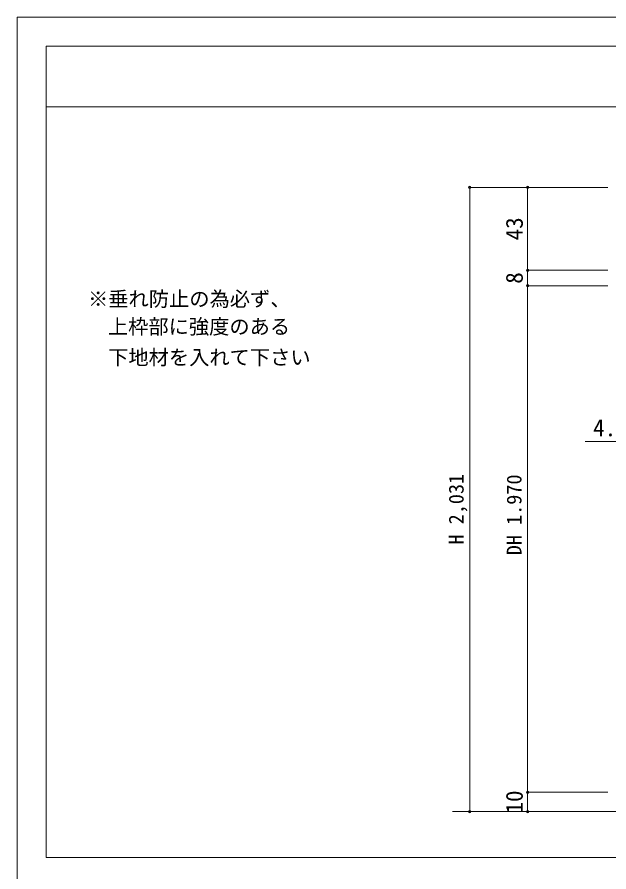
# Model space of a CAD drawing. Units: millimetres on the paper, enlarged 10 times, with parts at other scales. Extents: x -1985 to 2015, y -1370 to 1400.
# Drawn here: x -1985 to -962, y -78 to 1400 of the extents above; entities that cross this region are included whole.
import ezdxf
from ezdxf.enums import TextEntityAlignment as Align

# ---------------------------------------------------------------- set-up
doc = ezdxf.new("R2010")
doc.units = ezdxf.units.MM
doc.header["$LTSCALE"] = 10
doc.header["$PDMODE"] = 32
doc.header["$PDSIZE"] = 4
for name, color, linetype, lineweight in [('1-1_0', 7, 'Continuous', 20), ('2-0_18', 7, 'Continuous', 20), ('2-1', 7, 'Continuous', 20)]:
    doc.layers.add(name, color=color, linetype=linetype, lineweight=lineweight)
doc.styles.add('ＭＳ ゴシック', font='')
doc.styles.get('ＭＳ ゴシック').set_extended_font_data('MS Gothic')

msp = doc.modelspace()

# ---------------------------------------------------------------- linework, layer by layer
at = {"layer": '1-1_0'}
for p, q in [((-1985, 1400), (-1985, -1370)), ((-1935, 1350), (395, 1350)), ((-1935, -52.5), (-1935, 1350)), ((-1935, 1350), (395, 1350)), ((-1935, -52.5), (-1935, 1350)), ((-1935, 1245), (395, 1245)), ((-1935, 1245), (395, 1245)), ((395, -52.5), (-1935, -52.5)), ((395, -52.5), (-1935, -52.5))]:
    msp.add_line(p, q, dxfattribs=at)
msp.add_lwpolyline([(-1985, -1370), (2015, -1370), (2015, 1400), (-1985, 1400)], dxfattribs=at)
at = {"layer": '2-0_18', "color": 4, "lineweight": 9}
for p, q in [((-1202.86, 1105.74), (-964.31, 1105.74)), ((-1202.86, 1105.74), (-1202.86, 26.71)), ((-1102.86, 962.41), (-1102.86, 1105.74)), ((-1102.86, 962.41), (-964.31, 962.41)), ((-1102.86, 962.41), (-1102.86, 935.74)), ((-1102.86, 60.05), (-1102.86, 935.74)), ((-1102.86, 935.74), (-964.31, 935.74)), ((-925.11, 666.68), (-1003.12, 666.68)), ((-1102.86, 60.05), (-1102.86, 26.71)), ((-1102.86, 60.05), (-964.31, 60.05))]:
    msp.add_line(p, q, dxfattribs=at)
at = {"layer": '2-0_18', "color": 4}
for p in [(-1202.86, 1105.74), (-1102.86, 1105.74), (-1102.86, 962.41), (-1102.86, 935.74), (-1102.86, 60.05), (-1202.86, 26.71), (-1102.86, 26.71)]:
    msp.add_point(p, dxfattribs=at)
at = {"layer": '2-1'}
for p, q in [((-1232.83, 26.71), (-178.57, 26.71)), ((-1222.86, 26.71), (-1102.86, 26.71))]:
    msp.add_line(p, q, dxfattribs=at)

# ---------------------------------------------------------------- texts
at = {"layer": '2-0_18', "style": 'ＭＳ ゴシック'}
for s, p in [('43', (-1102.36, 1014.07)), ('8', (-1102.36, 939.07)), ('10', (-1102.36, 23.38))]:
    msp.add_text(s, height=29.33, rotation=90, dxfattribs=at).set_placement(p, align=Align.BOTTOM_LEFT)
msp.add_text('4.5', height=29.33, dxfattribs=at).set_placement((-989.64, 666.68), align=Align.BOTTOM_LEFT)
at = {"layer": '2-1', "style": 'ＭＳ ゴシック'}
for s, p in [('※垂れ防止の為必ず、', (-1862.46, 892.32)), ('上枠部に強度のある', (-1828.18, 844.49)), ('下地材を入れて下さい', (-1827.75, 791.39))]:
    msp.add_text(s, height=25.66, dxfattribs=at).set_placement(p, align=Align.BOTTOM_LEFT)
for s, p in [('H 2,031', (-1205.69, 488.29)), ('DH 1.970', (-1105.69, 469.83))]:
    msp.add_text(s, height=25.66, rotation=90, dxfattribs=at).set_placement(p, align=Align.BOTTOM_LEFT)

doc.saveas('drawing.dxf')
